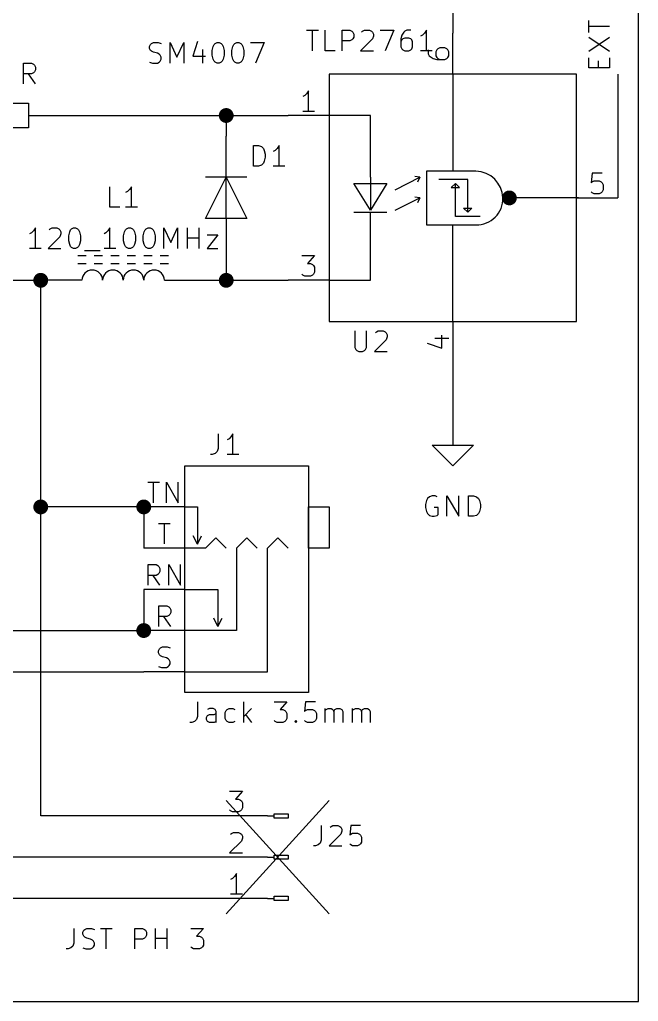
# Model space of a CAD drawing. Extents: x 0.4 to 11.3, y -7.9 to -0.4.
# Drawn here: x 1.649 to 3.15, y -5.1 to -2.717 of the extents above; entities that cross this region are included whole.
import ezdxf

# ---------------------------------------------------------------- set-up
doc = ezdxf.new("R2010")
doc.units = 0
doc.header["$MEASUREMENT"] = 0
for name, color, linetype in [('BLUE3', 171, 'CONTINUOUS'), ('CYAN2', 4, 'CONTINUOUS'), ('GRAY1', 251, 'CONTINUOUS'), ('GRAY3', 9, 'CONTINUOUS'), ('GREEN3', 91, 'CONTINUOUS'), ('LORANGE', 41, 'CONTINUOUS'), ('LYELLOW', 51, 'CONTINUOUS'), ('RED2', 1, 'CONTINUOUS'), ('RED3', 11, 'CONTINUOUS')]:
    doc.layers.add(name, color=color, linetype=linetype)

msp = doc.modelspace()

# ---------------------------------------------------------------- linework, layer by layer
at = {"layer": 'BLUE3', "linetype": 'CONTINUOUS'}
for p, q in [((3.15, -5.1), (3.15, -0.55)), ((0.55, -5.1), (3.15, -5.1))]:
    msp.add_line(p, q, dxfattribs=at)
at = {"layer": 'CYAN2', "linetype": 'CONTINUOUS'}
for p, q in [((2.3452, -2.7428), (2.3738, -2.7428)), ((2.3452, -2.7428), (2.3738, -2.7428)), ((2.3595, -2.7928), (2.3595, -2.7428)), ((2.3595, -2.7928), (2.3595, -2.7428)), ((2.3905, -2.7928), (2.3905, -2.7428)), ((2.3905, -2.7928), (2.3905, -2.7428)), ((2.431, -2.7928), (2.431, -2.7428)), ((2.431, -2.7428), (2.45, -2.7428)), ((2.431, -2.7928), (2.431, -2.7428)), ((2.431, -2.7428), (2.45, -2.7428)), ((2.45, -2.7428), (2.4548, -2.7452)), ((2.45, -2.7428), (2.4548, -2.7452)), ((2.4548, -2.7452), (2.4571, -2.7476)), ((2.4548, -2.7452), (2.4571, -2.7476)), ((2.4571, -2.7476), (2.4595, -2.7523)), ((2.4571, -2.7476), (2.4595, -2.7523)), ((2.4595, -2.7595), (2.4571, -2.7642)), ((2.4595, -2.7595), (2.4571, -2.7642)), ((2.4595, -2.7523), (2.4595, -2.7595)), ((2.4595, -2.7523), (2.4595, -2.7595)), ((2.4786, -2.7476), (2.481, -2.7452)), ((2.4786, -2.7476), (2.481, -2.7452)), ((2.481, -2.7452), (2.4857, -2.7428)), ((2.481, -2.7452), (2.4857, -2.7428)), ((2.4857, -2.7428), (2.4976, -2.7428)), ((2.4857, -2.7428), (2.4976, -2.7428)), ((2.4976, -2.7428), (2.5024, -2.7452)), ((2.4976, -2.7428), (2.5024, -2.7452)), ((2.5024, -2.7452), (2.5048, -2.7476)), ((2.5024, -2.7452), (2.5048, -2.7476)), ((2.5048, -2.7476), (2.5071, -2.7523)), ((2.5048, -2.7476), (2.5071, -2.7523)), ((2.5071, -2.7571), (2.5048, -2.7642)), ((2.5071, -2.7571), (2.5048, -2.7642)), ((2.5071, -2.7523), (2.5071, -2.7571)), ((2.5071, -2.7523), (2.5071, -2.7571)), ((2.5238, -2.7428), (2.5571, -2.7428)), ((2.5238, -2.7428), (2.5571, -2.7428)), ((2.5571, -2.7428), (2.5357, -2.7928)), ((2.5571, -2.7428), (2.5357, -2.7928)), ((2.5762, -2.7547), (2.5738, -2.7642)), ((2.5762, -2.7547), (2.5738, -2.7642)), ((2.581, -2.7476), (2.5762, -2.7547)), ((2.581, -2.7476), (2.5762, -2.7547)), ((2.5833, -2.7619), (2.5786, -2.7642)), ((2.5833, -2.7619), (2.5786, -2.7642)), ((2.5833, -2.7452), (2.581, -2.7476)), ((2.5833, -2.7452), (2.581, -2.7476)), ((2.5881, -2.7428), (2.5833, -2.7452)), ((2.5881, -2.7428), (2.5833, -2.7452)), ((2.5929, -2.7619), (2.5833, -2.7619)), ((2.5929, -2.7619), (2.5833, -2.7619)), ((2.5976, -2.7428), (2.5881, -2.7428)), ((2.5976, -2.7428), (2.5881, -2.7428)), ((2.5976, -2.7642), (2.5929, -2.7619)), ((2.5976, -2.7642), (2.5929, -2.7619)), ((2.6262, -2.7547), (2.6214, -2.7571)), ((2.6262, -2.7547), (2.6214, -2.7571)), ((2.631, -2.7499), (2.6262, -2.7547)), ((2.631, -2.7499), (2.6262, -2.7547)), ((2.6357, -2.7428), (2.631, -2.7499)), ((2.6357, -2.7428), (2.631, -2.7499)), ((2.6357, -2.7928), (2.6357, -2.7428)), ((2.6357, -2.7928), (2.6357, -2.7428)), ((1.9639, -2.7823), (1.9663, -2.7776)), ((1.9639, -2.7823), (1.9663, -2.7776)), ((1.9639, -2.7871), (1.9639, -2.7823)), ((1.9639, -2.7871), (1.9639, -2.7823)), ((1.9663, -2.7919), (1.9639, -2.7871)), ((1.9663, -2.7919), (1.9639, -2.7871)), ((1.9663, -2.7776), (1.9687, -2.7752)), ((1.9663, -2.7776), (1.9687, -2.7752)), ((1.9687, -2.7752), (1.9734, -2.7728)), ((1.9687, -2.7752), (1.9734, -2.7728)), ((1.9734, -2.7728), (1.9853, -2.7728)), ((1.9734, -2.7728), (1.9853, -2.7728)), ((1.9853, -2.7728), (1.9925, -2.7752)), ((1.9853, -2.7728), (1.9925, -2.7752)), ((2.0139, -2.8228), (2.0139, -2.7728)), ((2.0139, -2.7728), (2.0306, -2.8085)), ((2.0139, -2.8228), (2.0139, -2.7728)), ((2.0139, -2.7728), (2.0306, -2.8085)), ((2.0306, -2.8085), (2.0472, -2.7728)), ((2.0306, -2.8085), (2.0472, -2.7728)), ((2.0472, -2.7728), (2.0472, -2.8228)), ((2.0472, -2.7728), (2.0472, -2.8228)), ((2.0806, -2.7704), (2.0687, -2.8061)), ((2.0806, -2.7704), (2.0687, -2.8061)), ((2.1163, -2.7919), (2.1187, -2.7823)), ((2.1163, -2.7919), (2.1187, -2.7823)), ((2.1187, -2.7823), (2.121, -2.7776)), ((2.1187, -2.7823), (2.121, -2.7776)), ((2.121, -2.7776), (2.1234, -2.7752)), ((2.121, -2.7776), (2.1234, -2.7752)), ((2.1234, -2.7752), (2.1282, -2.7728)), ((2.1234, -2.7752), (2.1282, -2.7728)), ((2.1282, -2.7728), (2.1329, -2.7728)), ((2.1282, -2.7728), (2.1329, -2.7728)), ((2.1329, -2.7728), (2.1377, -2.7752)), ((2.1329, -2.7728), (2.1377, -2.7752)), ((2.1377, -2.7752), (2.1401, -2.7776)), ((2.1377, -2.7752), (2.1401, -2.7776)), ((2.1401, -2.7776), (2.1425, -2.7823)), ((2.1401, -2.7776), (2.1425, -2.7823)), ((2.1425, -2.7823), (2.1449, -2.7919)), ((2.1425, -2.7823), (2.1449, -2.7919)), ((2.1639, -2.7919), (2.1663, -2.7823)), ((2.1639, -2.7919), (2.1663, -2.7823)), ((2.1663, -2.7823), (2.1687, -2.7776)), ((2.1663, -2.7823), (2.1687, -2.7776)), ((2.1687, -2.7776), (2.171, -2.7752)), ((2.1687, -2.7776), (2.171, -2.7752)), ((2.171, -2.7752), (2.1758, -2.7728)), ((2.171, -2.7752), (2.1758, -2.7728)), ((2.1758, -2.7728), (2.1806, -2.7728)), ((2.1758, -2.7728), (2.1806, -2.7728)), ((2.1806, -2.7728), (2.1853, -2.7752)), ((2.1806, -2.7728), (2.1853, -2.7752)), ((2.1853, -2.7752), (2.1877, -2.7776)), ((2.1853, -2.7752), (2.1877, -2.7776)), ((2.1877, -2.7776), (2.1901, -2.7823)), ((2.1877, -2.7776), (2.1901, -2.7823)), ((2.1901, -2.7823), (2.1925, -2.7919)), ((2.1901, -2.7823), (2.1925, -2.7919)), ((2.2091, -2.7728), (2.2425, -2.7728)), ((2.2091, -2.7728), (2.2425, -2.7728)), ((2.2425, -2.7728), (2.221, -2.8228)), ((2.2425, -2.7728), (2.221, -2.8228)), ((2.45, -2.769), (2.431, -2.769)), ((2.45, -2.769), (2.431, -2.769)), ((2.4548, -2.7666), (2.45, -2.769)), ((2.4548, -2.7666), (2.45, -2.769)), ((2.4571, -2.7642), (2.4548, -2.7666)), ((2.4571, -2.7642), (2.4548, -2.7666)), ((2.5048, -2.7642), (2.4762, -2.7928)), ((2.5048, -2.7642), (2.4762, -2.7928)), ((2.5738, -2.7642), (2.5738, -2.7833)), ((2.5738, -2.7642), (2.5738, -2.7833)), ((2.5762, -2.7666), (2.5738, -2.7714)), ((2.5762, -2.7666), (2.5738, -2.7714)), ((2.5738, -2.7833), (2.5762, -2.788)), ((2.5738, -2.7833), (2.5762, -2.788)), ((2.5786, -2.7642), (2.5762, -2.7666)), ((2.5786, -2.7642), (2.5762, -2.7666)), ((2.6, -2.7666), (2.5976, -2.7642)), ((2.6, -2.7666), (2.5976, -2.7642)), ((2.6024, -2.7714), (2.6, -2.7666)), ((2.6024, -2.7714), (2.6, -2.7666)), ((2.6, -2.788), (2.6024, -2.7833)), ((2.6, -2.788), (2.6024, -2.7833)), ((2.6024, -2.7833), (2.6024, -2.7714)), ((2.6024, -2.7833), (2.6024, -2.7714)), ((1.9687, -2.7942), (1.9663, -2.7919)), ((1.9687, -2.7942), (1.9663, -2.7919)), ((1.9734, -2.7966), (1.9687, -2.7942)), ((1.9734, -2.7966), (1.9687, -2.7942)), ((1.9829, -2.799), (1.9734, -2.7966)), ((1.9829, -2.799), (1.9734, -2.7966)), ((1.9877, -2.8014), (1.9829, -2.799)), ((1.9877, -2.8014), (1.9829, -2.799)), ((1.9901, -2.8038), (1.9877, -2.8014)), ((1.9901, -2.8038), (1.9877, -2.8014)), ((1.9925, -2.8085), (1.9901, -2.8038)), ((1.9925, -2.8085), (1.9901, -2.8038)), ((1.9925, -2.8133), (1.9925, -2.8085)), ((1.9925, -2.8133), (1.9925, -2.8085)), ((2.0687, -2.8061), (2.0996, -2.8061)), ((2.0687, -2.8061), (2.0996, -2.8061)), ((2.0925, -2.7895), (2.0925, -2.8228)), ((2.0925, -2.7895), (2.0925, -2.8228)), ((2.1163, -2.8038), (2.1163, -2.7919)), ((2.1163, -2.8038), (2.1163, -2.7919)), ((2.1187, -2.8133), (2.1163, -2.8038)), ((2.1187, -2.8133), (2.1163, -2.8038)), ((2.1449, -2.8038), (2.1425, -2.8133)), ((2.1449, -2.8038), (2.1425, -2.8133)), ((2.1449, -2.7919), (2.1449, -2.8038)), ((2.1449, -2.7919), (2.1449, -2.8038)), ((2.1639, -2.8038), (2.1639, -2.7919)), ((2.1639, -2.8038), (2.1639, -2.7919)), ((2.1663, -2.8133), (2.1639, -2.8038)), ((2.1663, -2.8133), (2.1639, -2.8038)), ((2.1925, -2.8038), (2.1901, -2.8133)), ((2.1925, -2.8038), (2.1901, -2.8133)), ((2.1925, -2.7919), (2.1925, -2.8038)), ((2.1925, -2.7919), (2.1925, -2.8038)), ((2.4143, -2.7928), (2.3905, -2.7928)), ((2.4143, -2.7928), (2.3905, -2.7928)), ((2.4762, -2.7928), (2.5071, -2.7928)), ((2.4762, -2.7928), (2.5071, -2.7928)), ((2.5762, -2.788), (2.5786, -2.7904)), ((2.5762, -2.788), (2.5786, -2.7904)), ((2.5786, -2.7904), (2.5833, -2.7928)), ((2.5786, -2.7904), (2.5833, -2.7928)), ((2.5833, -2.7928), (2.5929, -2.7928)), ((2.5833, -2.7928), (2.5929, -2.7928)), ((2.5929, -2.7928), (2.5976, -2.7904)), ((2.5929, -2.7928), (2.5976, -2.7904)), ((2.5976, -2.7904), (2.6, -2.788)), ((2.5976, -2.7904), (2.6, -2.788)), ((2.65, -2.7928), (2.6214, -2.7928)), ((2.65, -2.7928), (2.6214, -2.7928)), ((1.6583, -2.8728), (1.6583, -2.8228)), ((1.6583, -2.8228), (1.6774, -2.8228)), ((1.6774, -2.8228), (1.6821, -2.8252)), ((1.6821, -2.8252), (1.6845, -2.8276)), ((1.6845, -2.8276), (1.6869, -2.8323)), ((1.6869, -2.8323), (1.6869, -2.8395)), ((1.9639, -2.8204), (1.971, -2.8228)), ((1.9639, -2.8204), (1.971, -2.8228)), ((1.971, -2.8228), (1.9829, -2.8228)), ((1.971, -2.8228), (1.9829, -2.8228)), ((1.9829, -2.8228), (1.9877, -2.8204)), ((1.9829, -2.8228), (1.9877, -2.8204)), ((1.9877, -2.8204), (1.9901, -2.818)), ((1.9877, -2.8204), (1.9901, -2.818)), ((1.9901, -2.818), (1.9925, -2.8133)), ((1.9901, -2.818), (1.9925, -2.8133)), ((2.121, -2.818), (2.1187, -2.8133)), ((2.121, -2.818), (2.1187, -2.8133)), ((2.1234, -2.8204), (2.121, -2.818)), ((2.1234, -2.8204), (2.121, -2.818)), ((2.1282, -2.8228), (2.1234, -2.8204)), ((2.1282, -2.8228), (2.1234, -2.8204)), ((2.1329, -2.8228), (2.1282, -2.8228)), ((2.1329, -2.8228), (2.1282, -2.8228)), ((2.1377, -2.8204), (2.1329, -2.8228)), ((2.1377, -2.8204), (2.1329, -2.8228)), ((2.1401, -2.818), (2.1377, -2.8204)), ((2.1401, -2.818), (2.1377, -2.8204)), ((2.1425, -2.8133), (2.1401, -2.818)), ((2.1425, -2.8133), (2.1401, -2.818)), ((2.1687, -2.818), (2.1663, -2.8133)), ((2.1687, -2.818), (2.1663, -2.8133)), ((2.171, -2.8204), (2.1687, -2.818)), ((2.171, -2.8204), (2.1687, -2.818)), ((2.1758, -2.8228), (2.171, -2.8204)), ((2.1758, -2.8228), (2.171, -2.8204)), ((2.1806, -2.8228), (2.1758, -2.8228)), ((2.1806, -2.8228), (2.1758, -2.8228)), ((2.1853, -2.8204), (2.1806, -2.8228)), ((2.1853, -2.8204), (2.1806, -2.8228)), ((2.1877, -2.818), (2.1853, -2.8204)), ((2.1877, -2.818), (2.1853, -2.8204)), ((2.1901, -2.8133), (2.1877, -2.818)), ((2.1901, -2.8133), (2.1877, -2.818)), ((1.6774, -2.849), (1.6583, -2.849)), ((1.6869, -2.8728), (1.6702, -2.849)), ((1.6821, -2.8466), (1.6774, -2.849)), ((1.6845, -2.8442), (1.6821, -2.8466)), ((1.6869, -2.8395), (1.6845, -2.8442)), ((2.2163, -3.0728), (2.2163, -3.0228)), ((2.2163, -3.0228), (2.2282, -3.0228)), ((2.2163, -3.0728), (2.2163, -3.0228)), ((2.2163, -3.0228), (2.2282, -3.0228)), ((2.2282, -3.0228), (2.2353, -3.0252)), ((2.2282, -3.0228), (2.2353, -3.0252)), ((2.2353, -3.0252), (2.2401, -3.0299)), ((2.2353, -3.0252), (2.2401, -3.0299)), ((2.2782, -3.0228), (2.2734, -3.0299)), ((2.2782, -3.0228), (2.2734, -3.0299)), ((2.2782, -3.0728), (2.2782, -3.0228)), ((2.2782, -3.0728), (2.2782, -3.0228)), ((2.2401, -3.0299), (2.2425, -3.0347)), ((2.2401, -3.0299), (2.2425, -3.0347)), ((2.2425, -3.0347), (2.2449, -3.0442)), ((2.2425, -3.0347), (2.2449, -3.0442)), ((2.2449, -3.0442), (2.2449, -3.0514)), ((2.2449, -3.0442), (2.2449, -3.0514)), ((2.2687, -3.0347), (2.2639, -3.0371)), ((2.2687, -3.0347), (2.2639, -3.0371)), ((2.2734, -3.0299), (2.2687, -3.0347)), ((2.2734, -3.0299), (2.2687, -3.0347)), ((2.2282, -3.0728), (2.2163, -3.0728)), ((2.2282, -3.0728), (2.2163, -3.0728)), ((2.2353, -3.0704), (2.2282, -3.0728)), ((2.2353, -3.0704), (2.2282, -3.0728)), ((2.2401, -3.0657), (2.2353, -3.0704)), ((2.2401, -3.0657), (2.2353, -3.0704)), ((2.2425, -3.0609), (2.2401, -3.0657)), ((2.2425, -3.0609), (2.2401, -3.0657)), ((2.2449, -3.0514), (2.2425, -3.0609)), ((2.2449, -3.0514), (2.2425, -3.0609)), ((2.2925, -3.0728), (2.2639, -3.0728)), ((2.2925, -3.0728), (2.2639, -3.0728)), ((1.8679, -3.1728), (1.8679, -3.1228)), ((1.8679, -3.1728), (1.8679, -3.1228)), ((1.9107, -3.1347), (1.906, -3.1371)), ((1.9107, -3.1347), (1.906, -3.1371)), ((1.9155, -3.1299), (1.9107, -3.1347)), ((1.9155, -3.1299), (1.9107, -3.1347)), ((1.9202, -3.1228), (1.9155, -3.1299)), ((1.9202, -3.1228), (1.9155, -3.1299)), ((1.9202, -3.1728), (1.9202, -3.1228)), ((1.9202, -3.1728), (1.9202, -3.1228)), ((1.8917, -3.1728), (1.8679, -3.1728)), ((1.8917, -3.1728), (1.8679, -3.1728)), ((1.9345, -3.1728), (1.906, -3.1728)), ((1.9345, -3.1728), (1.906, -3.1728)), ((1.6774, -3.2347), (1.6726, -3.2371)), ((1.6774, -3.2347), (1.6726, -3.2371)), ((1.6821, -3.2299), (1.6774, -3.2347)), ((1.6821, -3.2299), (1.6774, -3.2347)), ((1.6869, -3.2228), (1.6821, -3.2299)), ((1.6869, -3.2228), (1.6821, -3.2299)), ((1.6869, -3.2728), (1.6869, -3.2228)), ((1.6869, -3.2728), (1.6869, -3.2228)), ((1.7202, -3.2276), (1.7226, -3.2252)), ((1.7202, -3.2276), (1.7226, -3.2252)), ((1.7226, -3.2252), (1.7274, -3.2228)), ((1.7226, -3.2252), (1.7274, -3.2228)), ((1.7274, -3.2228), (1.7393, -3.2228)), ((1.7274, -3.2228), (1.7393, -3.2228)), ((1.7393, -3.2228), (1.744, -3.2252)), ((1.7393, -3.2228), (1.744, -3.2252)), ((1.744, -3.2252), (1.7464, -3.2276)), ((1.744, -3.2252), (1.7464, -3.2276)), ((1.7464, -3.2276), (1.7488, -3.2323)), ((1.7464, -3.2276), (1.7488, -3.2323)), ((1.7488, -3.2371), (1.7464, -3.2442)), ((1.7488, -3.2371), (1.7464, -3.2442)), ((1.7488, -3.2323), (1.7488, -3.2371)), ((1.7488, -3.2323), (1.7488, -3.2371)), ((1.7679, -3.2418), (1.7702, -3.2323)), ((1.7679, -3.2418), (1.7702, -3.2323)), ((1.7702, -3.2323), (1.7726, -3.2276)), ((1.7702, -3.2323), (1.7726, -3.2276)), ((1.7726, -3.2276), (1.775, -3.2252)), ((1.7726, -3.2276), (1.775, -3.2252)), ((1.775, -3.2252), (1.7798, -3.2228)), ((1.775, -3.2252), (1.7798, -3.2228)), ((1.7798, -3.2228), (1.7845, -3.2228)), ((1.7798, -3.2228), (1.7845, -3.2228)), ((1.7845, -3.2228), (1.7893, -3.2252)), ((1.7845, -3.2228), (1.7893, -3.2252)), ((1.7893, -3.2252), (1.7917, -3.2276)), ((1.7893, -3.2252), (1.7917, -3.2276)), ((1.7917, -3.2276), (1.794, -3.2323)), ((1.7917, -3.2276), (1.794, -3.2323)), ((1.794, -3.2323), (1.7964, -3.2418)), ((1.794, -3.2323), (1.7964, -3.2418)), ((1.8583, -3.2347), (1.8536, -3.2371)), ((1.8583, -3.2347), (1.8536, -3.2371)), ((1.8631, -3.2299), (1.8583, -3.2347)), ((1.8631, -3.2299), (1.8583, -3.2347)), ((1.8679, -3.2228), (1.8631, -3.2299)), ((1.8679, -3.2228), (1.8631, -3.2299)), ((1.8679, -3.2728), (1.8679, -3.2228)), ((1.8679, -3.2728), (1.8679, -3.2228)), ((1.9012, -3.2418), (1.9036, -3.2323)), ((1.9012, -3.2418), (1.9036, -3.2323)), ((1.9036, -3.2323), (1.9059, -3.2276)), ((1.9036, -3.2323), (1.9059, -3.2276)), ((1.9059, -3.2276), (1.9083, -3.2252)), ((1.9059, -3.2276), (1.9083, -3.2252)), ((1.9083, -3.2252), (1.9131, -3.2228)), ((1.9083, -3.2252), (1.9131, -3.2228)), ((1.9131, -3.2228), (1.9179, -3.2228)), ((1.9131, -3.2228), (1.9179, -3.2228)), ((1.9179, -3.2228), (1.9226, -3.2252)), ((1.9179, -3.2228), (1.9226, -3.2252)), ((1.9226, -3.2252), (1.925, -3.2276)), ((1.9226, -3.2252), (1.925, -3.2276)), ((1.925, -3.2276), (1.9274, -3.2323)), ((1.925, -3.2276), (1.9274, -3.2323)), ((1.9274, -3.2323), (1.9298, -3.2418)), ((1.9274, -3.2323), (1.9298, -3.2418)), ((1.9488, -3.2418), (1.9512, -3.2323)), ((1.9488, -3.2418), (1.9512, -3.2323)), ((1.9512, -3.2323), (1.9536, -3.2276)), ((1.9512, -3.2323), (1.9536, -3.2276)), ((1.9536, -3.2276), (1.9559, -3.2252)), ((1.9536, -3.2276), (1.9559, -3.2252)), ((1.9559, -3.2252), (1.9607, -3.2228)), ((1.9559, -3.2252), (1.9607, -3.2228)), ((1.9607, -3.2228), (1.9655, -3.2228)), ((1.9607, -3.2228), (1.9655, -3.2228)), ((1.9655, -3.2228), (1.9702, -3.2252)), ((1.9655, -3.2228), (1.9702, -3.2252)), ((1.9702, -3.2252), (1.9726, -3.2276)), ((1.9702, -3.2252), (1.9726, -3.2276)), ((1.9726, -3.2276), (1.975, -3.2323)), ((1.9726, -3.2276), (1.975, -3.2323)), ((1.975, -3.2323), (1.9774, -3.2418)), ((1.975, -3.2323), (1.9774, -3.2418)), ((1.9988, -3.2728), (1.9988, -3.2228)), ((1.9988, -3.2228), (2.0155, -3.2585)), ((1.9988, -3.2728), (1.9988, -3.2228)), ((1.9988, -3.2228), (2.0155, -3.2585)), ((2.0155, -3.2585), (2.0321, -3.2228)), ((2.0155, -3.2585), (2.0321, -3.2228)), ((2.0321, -3.2228), (2.0321, -3.2728)), ((2.0321, -3.2228), (2.0321, -3.2728)), ((2.0559, -3.2728), (2.0559, -3.2228)), ((2.0559, -3.2728), (2.0559, -3.2228)), ((2.0845, -3.2728), (2.0845, -3.2228)), ((2.0845, -3.2728), (2.0845, -3.2228)), ((2.1036, -3.2395), (2.1298, -3.2395)), ((2.1298, -3.2395), (2.1036, -3.2728)), ((2.1036, -3.2395), (2.1298, -3.2395)), ((2.1298, -3.2395), (2.1036, -3.2728)), ((1.7464, -3.2442), (1.7179, -3.2728)), ((1.7464, -3.2442), (1.7179, -3.2728)), ((1.7679, -3.2538), (1.7679, -3.2418)), ((1.7679, -3.2538), (1.7679, -3.2418)), ((1.7702, -3.2633), (1.7679, -3.2538)), ((1.7702, -3.2633), (1.7679, -3.2538)), ((1.7726, -3.268), (1.7702, -3.2633)), ((1.7726, -3.268), (1.7702, -3.2633)), ((1.794, -3.2633), (1.7917, -3.268)), ((1.794, -3.2633), (1.7917, -3.268)), ((1.7964, -3.2538), (1.794, -3.2633)), ((1.7964, -3.2538), (1.794, -3.2633)), ((1.7964, -3.2418), (1.7964, -3.2538)), ((1.7964, -3.2418), (1.7964, -3.2538)), ((1.9012, -3.2538), (1.9012, -3.2418)), ((1.9012, -3.2538), (1.9012, -3.2418)), ((1.9036, -3.2633), (1.9012, -3.2538)), ((1.9036, -3.2633), (1.9012, -3.2538)), ((1.9059, -3.268), (1.9036, -3.2633)), ((1.9059, -3.268), (1.9036, -3.2633)), ((1.9274, -3.2633), (1.925, -3.268)), ((1.9274, -3.2633), (1.925, -3.268)), ((1.9298, -3.2538), (1.9274, -3.2633)), ((1.9298, -3.2538), (1.9274, -3.2633)), ((1.9298, -3.2418), (1.9298, -3.2538)), ((1.9298, -3.2418), (1.9298, -3.2538)), ((1.9488, -3.2538), (1.9488, -3.2418)), ((1.9488, -3.2538), (1.9488, -3.2418)), ((1.9512, -3.2633), (1.9488, -3.2538)), ((1.9512, -3.2633), (1.9488, -3.2538)), ((1.9536, -3.268), (1.9512, -3.2633)), ((1.9536, -3.268), (1.9512, -3.2633)), ((1.975, -3.2633), (1.9726, -3.268)), ((1.975, -3.2633), (1.9726, -3.268)), ((1.9774, -3.2538), (1.975, -3.2633)), ((1.9774, -3.2538), (1.975, -3.2633)), ((1.9774, -3.2418), (1.9774, -3.2538)), ((1.9774, -3.2418), (1.9774, -3.2538)), ((2.0559, -3.2466), (2.0845, -3.2466)), ((2.0559, -3.2466), (2.0845, -3.2466)), ((1.7012, -3.2728), (1.6726, -3.2728)), ((1.7012, -3.2728), (1.6726, -3.2728)), ((1.7179, -3.2728), (1.7488, -3.2728)), ((1.7179, -3.2728), (1.7488, -3.2728)), ((1.775, -3.2704), (1.7726, -3.268)), ((1.775, -3.2704), (1.7726, -3.268)), ((1.7798, -3.2728), (1.775, -3.2704)), ((1.7798, -3.2728), (1.775, -3.2704)), ((1.7845, -3.2728), (1.7798, -3.2728)), ((1.7845, -3.2728), (1.7798, -3.2728)), ((1.7893, -3.2704), (1.7845, -3.2728)), ((1.7893, -3.2704), (1.7845, -3.2728)), ((1.7917, -3.268), (1.7893, -3.2704)), ((1.7917, -3.268), (1.7893, -3.2704)), ((1.806, -3.2776), (1.844, -3.2776)), ((1.806, -3.2776), (1.844, -3.2776)), ((1.8821, -3.2728), (1.8536, -3.2728)), ((1.8821, -3.2728), (1.8536, -3.2728)), ((1.9083, -3.2704), (1.9059, -3.268)), ((1.9083, -3.2704), (1.9059, -3.268)), ((1.9131, -3.2728), (1.9083, -3.2704)), ((1.9131, -3.2728), (1.9083, -3.2704)), ((1.9179, -3.2728), (1.9131, -3.2728)), ((1.9179, -3.2728), (1.9131, -3.2728)), ((1.9226, -3.2704), (1.9179, -3.2728)), ((1.9226, -3.2704), (1.9179, -3.2728)), ((1.925, -3.268), (1.9226, -3.2704)), ((1.925, -3.268), (1.9226, -3.2704)), ((1.9559, -3.2704), (1.9536, -3.268)), ((1.9559, -3.2704), (1.9536, -3.268)), ((1.9607, -3.2728), (1.9559, -3.2704)), ((1.9607, -3.2728), (1.9559, -3.2704)), ((1.9655, -3.2728), (1.9607, -3.2728)), ((1.9655, -3.2728), (1.9607, -3.2728)), ((1.9702, -3.2704), (1.9655, -3.2728)), ((1.9702, -3.2704), (1.9655, -3.2728)), ((1.9726, -3.268), (1.9702, -3.2704)), ((1.9726, -3.268), (1.9702, -3.2704)), ((2.1036, -3.2728), (2.1298, -3.2728)), ((2.1036, -3.2728), (2.1298, -3.2728)), ((2.4619, -3.4728), (2.4619, -3.5133)), ((2.4619, -3.4728), (2.4619, -3.5133)), ((2.4905, -3.5133), (2.4905, -3.4728)), ((2.4905, -3.5133), (2.4905, -3.4728)), ((2.5119, -3.4776), (2.5143, -3.4752)), ((2.5119, -3.4776), (2.5143, -3.4752)), ((2.5143, -3.4752), (2.519, -3.4728)), ((2.5143, -3.4752), (2.519, -3.4728)), ((2.519, -3.4728), (2.531, -3.4728)), ((2.519, -3.4728), (2.531, -3.4728)), ((2.531, -3.4728), (2.5357, -3.4752)), ((2.531, -3.4728), (2.5357, -3.4752)), ((2.5357, -3.4752), (2.5381, -3.4776)), ((2.5357, -3.4752), (2.5381, -3.4776)), ((2.5381, -3.4776), (2.5405, -3.4823)), ((2.5381, -3.4776), (2.5405, -3.4823)), ((2.5381, -3.4942), (2.5095, -3.5228)), ((2.5381, -3.4942), (2.5095, -3.5228)), ((2.5405, -3.4871), (2.5381, -3.4942)), ((2.5405, -3.4871), (2.5381, -3.4942)), ((2.5405, -3.4823), (2.5405, -3.4871)), ((2.5405, -3.4823), (2.5405, -3.4871)), ((2.4619, -3.5133), (2.4643, -3.518)), ((2.4619, -3.5133), (2.4643, -3.518)), ((2.4643, -3.518), (2.4667, -3.5204)), ((2.4643, -3.518), (2.4667, -3.5204)), ((2.4667, -3.5204), (2.4714, -3.5228)), ((2.4667, -3.5204), (2.4714, -3.5228)), ((2.4714, -3.5228), (2.4809, -3.5228)), ((2.4714, -3.5228), (2.4809, -3.5228)), ((2.4809, -3.5228), (2.4857, -3.5204)), ((2.4809, -3.5228), (2.4857, -3.5204)), ((2.4857, -3.5204), (2.4881, -3.518)), ((2.4857, -3.5204), (2.4881, -3.518)), ((2.4881, -3.518), (2.4905, -3.5133)), ((2.4881, -3.518), (2.4905, -3.5133)), ((2.5095, -3.5228), (2.5405, -3.5228)), ((2.5095, -3.5228), (2.5405, -3.5228)), ((2.1306, -3.7228), (2.1306, -3.7585)), ((2.1568, -3.7347), (2.152, -3.7371)), ((2.1615, -3.7299), (2.1568, -3.7347)), ((2.1663, -3.7228), (2.1615, -3.7299)), ((2.1663, -3.7728), (2.1663, -3.7228)), ((2.1306, -3.7585), (2.1282, -3.7657)), ((2.1163, -3.7728), (2.1115, -3.7728)), ((2.1234, -3.7704), (2.1163, -3.7728)), ((2.1282, -3.7657), (2.1234, -3.7704)), ((2.1806, -3.7728), (2.152, -3.7728)), ((2.6381, -3.8799), (2.6357, -3.8847)), ((2.6429, -3.8752), (2.6381, -3.8799)), ((2.65, -3.8728), (2.6429, -3.8752)), ((2.6571, -3.8728), (2.65, -3.8728)), ((2.6619, -3.8752), (2.6571, -3.8728)), ((2.6857, -3.9228), (2.6857, -3.8728)), ((2.6857, -3.8728), (2.7143, -3.9228)), ((2.7143, -3.9228), (2.7143, -3.8728)), ((2.7381, -3.9228), (2.7381, -3.8728)), ((2.7381, -3.8728), (2.75, -3.8728)), ((2.75, -3.8728), (2.7571, -3.8752)), ((2.7571, -3.8752), (2.7619, -3.8799)), ((2.7619, -3.8799), (2.7643, -3.8847)), ((2.6357, -3.8847), (2.6333, -3.8942)), ((2.6333, -3.8942), (2.6333, -3.9014)), ((2.6333, -3.9014), (2.6357, -3.9109)), ((2.6643, -3.9014), (2.6548, -3.9014)), ((2.6643, -3.918), (2.6643, -3.9014)), ((2.7643, -3.8847), (2.7667, -3.8942)), ((2.7667, -3.9014), (2.7643, -3.9109)), ((2.7667, -3.8942), (2.7667, -3.9014)), ((2.6357, -3.9109), (2.6381, -3.9157)), ((2.6381, -3.9157), (2.6429, -3.9204)), ((2.6429, -3.9204), (2.65, -3.9228)), ((2.65, -3.9228), (2.6548, -3.9228)), ((2.6548, -3.9228), (2.6619, -3.9204)), ((2.6619, -3.9204), (2.6643, -3.918)), ((2.75, -3.9228), (2.7381, -3.9228)), ((2.7571, -3.9204), (2.75, -3.9228)), ((2.7619, -3.9157), (2.7571, -3.9204)), ((2.7643, -3.9109), (2.7619, -3.9157)), ((2.0806, -4.3728), (2.0806, -4.4085)), ((2.1925, -4.4228), (2.1925, -4.3728)), ((2.2663, -4.3728), (2.2972, -4.3728)), ((2.2972, -4.3728), (2.2806, -4.3918)), ((2.3425, -4.3728), (2.3401, -4.3966)), ((2.3663, -4.3728), (2.3425, -4.3728)), ((2.102, -4.4109), (2.1044, -4.4061)), ((2.1091, -4.3895), (2.1044, -4.3918)), ((2.1044, -4.4061), (2.1091, -4.4038)), ((2.1187, -4.3895), (2.1091, -4.3895)), ((2.1091, -4.4038), (2.121, -4.4038)), ((2.1234, -4.3918), (2.1187, -4.3895)), ((2.121, -4.4038), (2.1258, -4.4014)), ((2.1258, -4.3966), (2.1234, -4.3918)), ((2.1258, -4.4228), (2.1258, -4.3966)), ((2.1472, -4.399), (2.1496, -4.3942)), ((2.1472, -4.4133), (2.1472, -4.399)), ((2.1496, -4.3942), (2.152, -4.3918)), ((2.152, -4.3918), (2.1568, -4.3895)), ((2.1568, -4.3895), (2.1663, -4.3895)), ((2.1663, -4.3895), (2.171, -4.3918)), ((2.2115, -4.3895), (2.1925, -4.4085)), ((2.1972, -4.4038), (2.2115, -4.4228)), ((2.2806, -4.3918), (2.2877, -4.3918)), ((2.2877, -4.3918), (2.2925, -4.3942)), ((2.2925, -4.3942), (2.2949, -4.3966)), ((2.2949, -4.3966), (2.2972, -4.4014)), ((2.2972, -4.4014), (2.2972, -4.4133)), ((2.3401, -4.3966), (2.3425, -4.3942)), ((2.3425, -4.3942), (2.3472, -4.3918)), ((2.3472, -4.3918), (2.3591, -4.3918)), ((2.3591, -4.3918), (2.3639, -4.3942)), ((2.3639, -4.3942), (2.3663, -4.3966)), ((2.3663, -4.3966), (2.3687, -4.4014)), ((2.3687, -4.4014), (2.3687, -4.4133)), ((2.3901, -4.4228), (2.3901, -4.3895)), ((2.3901, -4.3942), (2.3925, -4.3918)), ((2.3925, -4.3918), (2.3972, -4.3895)), ((2.3972, -4.3895), (2.4044, -4.3895)), ((2.4044, -4.3895), (2.4091, -4.3918)), ((2.4091, -4.3918), (2.4115, -4.3966)), ((2.4115, -4.3966), (2.4139, -4.3918)), ((2.4115, -4.3966), (2.4115, -4.4228)), ((2.4139, -4.3918), (2.4187, -4.3895)), ((2.4187, -4.3895), (2.4258, -4.3895)), ((2.4258, -4.3895), (2.4306, -4.3918)), ((2.4306, -4.3918), (2.4329, -4.3966)), ((2.4329, -4.3966), (2.4329, -4.4228)), ((2.4568, -4.4228), (2.4568, -4.3895)), ((2.4568, -4.3942), (2.4591, -4.3918)), ((2.4591, -4.3918), (2.4639, -4.3895)), ((2.4639, -4.3895), (2.471, -4.3895)), ((2.471, -4.3895), (2.4758, -4.3918)), ((2.4758, -4.3918), (2.4782, -4.3966)), ((2.4782, -4.3966), (2.4806, -4.3918)), ((2.4782, -4.3966), (2.4782, -4.4228)), ((2.4806, -4.3918), (2.4853, -4.3895)), ((2.4853, -4.3895), (2.4925, -4.3895)), ((2.4925, -4.3895), (2.4972, -4.3918)), ((2.4972, -4.3918), (2.4996, -4.3966)), ((2.4996, -4.3966), (2.4996, -4.4228)), ((2.0663, -4.4228), (2.0615, -4.4228)), ((2.0734, -4.4204), (2.0663, -4.4228)), ((2.0782, -4.4157), (2.0734, -4.4204)), ((2.0806, -4.4085), (2.0782, -4.4157)), ((2.102, -4.4157), (2.102, -4.4109)), ((2.1044, -4.4204), (2.102, -4.4157)), ((2.1091, -4.4228), (2.1044, -4.4204)), ((2.121, -4.4228), (2.1091, -4.4228)), ((2.1258, -4.4204), (2.121, -4.4228)), ((2.1496, -4.418), (2.1472, -4.4133)), ((2.152, -4.4204), (2.1496, -4.418)), ((2.1568, -4.4228), (2.152, -4.4204)), ((2.1663, -4.4228), (2.1568, -4.4228)), ((2.171, -4.4204), (2.1663, -4.4228)), ((2.2687, -4.4204), (2.2663, -4.418)), ((2.2734, -4.4228), (2.2687, -4.4204)), ((2.2877, -4.4228), (2.2734, -4.4228)), ((2.2925, -4.4204), (2.2877, -4.4228)), ((2.2949, -4.418), (2.2925, -4.4204)), ((2.2972, -4.4133), (2.2949, -4.418)), ((2.3163, -4.4204), (2.3187, -4.418)), ((2.3187, -4.4228), (2.3163, -4.4204)), ((2.3187, -4.418), (2.321, -4.4204)), ((2.3187, -4.418), (2.3187, -4.4228)), ((2.321, -4.4204), (2.3187, -4.4228)), ((2.3425, -4.4204), (2.3401, -4.418)), ((2.3472, -4.4228), (2.3425, -4.4204)), ((2.3591, -4.4228), (2.3472, -4.4228)), ((2.3639, -4.4204), (2.3591, -4.4228)), ((2.3663, -4.418), (2.3639, -4.4204)), ((2.3687, -4.4133), (2.3663, -4.418))]:
    msp.add_line(p, q, dxfattribs=at)
at = {"layer": 'GRAY1', "linetype": 'CONTINUOUS'}
for p, q in [((3.0298, -2.7483), (3.0298, -2.7197)), ((3.0798, -2.734), (3.0298, -2.734)), ((3.0298, -2.7935), (3.0798, -2.7602)), ((3.0298, -2.7602), (3.0798, -2.7935)), ((3.0298, -2.834), (3.0298, -2.8102)), ((3.0798, -2.8102), (3.0798, -2.834)), ((3.0798, -2.834), (3.0298, -2.834)), ((3.0536, -2.834), (3.0536, -2.8173))]:
    msp.add_line(p, q, dxfattribs=at)
at = {"layer": 'GRAY3', "linetype": 'CONTINUOUS'}
for p, q in [((2.1583, -4.5899), (2.1893, -4.5899)), ((2.1893, -4.5899), (2.1726, -4.6089)), ((2.1726, -4.6089), (2.1798, -4.6089)), ((2.1798, -4.6089), (2.1845, -4.6113)), ((2.1845, -4.6113), (2.1869, -4.6137)), ((2.1869, -4.6137), (2.1893, -4.6184)), ((2.1893, -4.6184), (2.1893, -4.6304)), ((2.1607, -4.6375), (2.1583, -4.6351)), ((2.1655, -4.6399), (2.1607, -4.6375)), ((2.1798, -4.6399), (2.1655, -4.6399)), ((2.1845, -4.6375), (2.1798, -4.6399)), ((2.1869, -4.6351), (2.1845, -4.6375)), ((2.1893, -4.6304), (2.1869, -4.6351)), ((2.266, -4.655), (2.266, -4.645)), ((2.266, -4.645), (2.3, -4.645)), ((2.3, -4.645), (2.3, -4.655)), ((2.25, -4.65), (2.1, -4.65)), ((2.25, -4.65), (2.266, -4.65)), ((2.3, -4.655), (2.266, -4.655)), ((2.1607, -4.6946), (2.1631, -4.6923)), ((2.1631, -4.6923), (2.1679, -4.6899)), ((2.1679, -4.6899), (2.1798, -4.6899)), ((2.1798, -4.6899), (2.1845, -4.6923)), ((2.1845, -4.6923), (2.1869, -4.6946)), ((2.3806, -4.6728), (2.3806, -4.7085)), ((2.402, -4.6776), (2.4044, -4.6752)), ((2.4044, -4.6752), (2.4091, -4.6728)), ((2.4091, -4.6728), (2.421, -4.6728)), ((2.421, -4.6728), (2.4258, -4.6752)), ((2.4258, -4.6752), (2.4282, -4.6776)), ((2.4282, -4.6776), (2.4306, -4.6823)), ((2.4306, -4.6871), (2.4282, -4.6942)), ((2.4306, -4.6823), (2.4306, -4.6871)), ((2.452, -4.6728), (2.4496, -4.6966)), ((2.4758, -4.6728), (2.452, -4.6728)), ((2.452, -4.6942), (2.4568, -4.6918)), ((2.4568, -4.6918), (2.4687, -4.6918)), ((2.4687, -4.6918), (2.4734, -4.6942)), ((2.1869, -4.7113), (2.1583, -4.7399)), ((2.1869, -4.6946), (2.1893, -4.6994)), ((2.1893, -4.7042), (2.1869, -4.7113)), ((2.1893, -4.6994), (2.1893, -4.7042)), ((2.3782, -4.7157), (2.3734, -4.7204)), ((2.3806, -4.7085), (2.3782, -4.7157)), ((2.4282, -4.6942), (2.3996, -4.7228)), ((2.4496, -4.6966), (2.452, -4.6942)), ((2.4734, -4.6942), (2.4758, -4.6966)), ((2.4758, -4.6966), (2.4782, -4.7014)), ((2.4782, -4.7133), (2.4758, -4.718)), ((2.4782, -4.7014), (2.4782, -4.7133)), ((2.1583, -4.7399), (2.1893, -4.7399)), ((2.3663, -4.7228), (2.3615, -4.7228)), ((2.3734, -4.7204), (2.3663, -4.7228)), ((2.3996, -4.7228), (2.4306, -4.7228)), ((2.452, -4.7204), (2.4496, -4.718)), ((2.4568, -4.7228), (2.452, -4.7204)), ((2.4687, -4.7228), (2.4568, -4.7228)), ((2.4734, -4.7204), (2.4687, -4.7228)), ((2.4758, -4.718), (2.4734, -4.7204)), ((2.25, -4.75), (2.1, -4.75)), ((2.25, -4.75), (2.266, -4.75)), ((2.266, -4.755), (2.266, -4.745)), ((2.266, -4.745), (2.3, -4.745)), ((2.3, -4.755), (2.266, -4.755)), ((2.3, -4.745), (2.3, -4.755)), ((2.1655, -4.8018), (2.1607, -4.8042)), ((2.1702, -4.797), (2.1655, -4.8018)), ((2.175, -4.7899), (2.1702, -4.797)), ((2.175, -4.8399), (2.175, -4.7899)), ((2.25, -4.85), (2.1, -4.85)), ((2.1893, -4.8399), (2.1607, -4.8399)), ((2.25, -4.85), (2.266, -4.85)), ((2.266, -4.855), (2.266, -4.845)), ((2.266, -4.845), (2.3, -4.845)), ((2.3, -4.855), (2.266, -4.855)), ((2.3, -4.845), (2.3, -4.855)), ((1.7806, -4.9228), (1.7806, -4.9585)), ((1.802, -4.9323), (1.8044, -4.9276)), ((1.8044, -4.9276), (1.8068, -4.9252)), ((1.8068, -4.9252), (1.8115, -4.9228)), ((1.8115, -4.9228), (1.8234, -4.9228)), ((1.8234, -4.9228), (1.8306, -4.9252)), ((1.8449, -4.9228), (1.8734, -4.9228)), ((1.8591, -4.9728), (1.8591, -4.9228)), ((1.9282, -4.9728), (1.9282, -4.9228)), ((1.9282, -4.9228), (1.9472, -4.9228)), ((1.9472, -4.9228), (1.952, -4.9252)), ((1.952, -4.9252), (1.9544, -4.9276)), ((1.9544, -4.9276), (1.9568, -4.9323)), ((1.9782, -4.9728), (1.9782, -4.9228)), ((2.0068, -4.9728), (2.0068, -4.9228)), ((2.0639, -4.9228), (2.0949, -4.9228)), ((2.0949, -4.9228), (2.0782, -4.9418)), ((1.802, -4.9371), (1.802, -4.9323)), ((1.8044, -4.9418), (1.802, -4.9371)), ((1.8068, -4.9442), (1.8044, -4.9418)), ((1.8115, -4.9466), (1.8068, -4.9442)), ((1.821, -4.949), (1.8115, -4.9466)), ((1.8258, -4.9514), (1.821, -4.949)), ((1.8282, -4.9538), (1.8258, -4.9514)), ((1.8306, -4.9585), (1.8282, -4.9538)), ((1.9472, -4.949), (1.9282, -4.949)), ((1.952, -4.9466), (1.9472, -4.949)), ((1.9544, -4.9442), (1.952, -4.9466)), ((1.9568, -4.9395), (1.9544, -4.9442)), ((1.9568, -4.9323), (1.9568, -4.9395)), ((1.9782, -4.9466), (2.0068, -4.9466)), ((2.0782, -4.9418), (2.0853, -4.9418)), ((2.0853, -4.9418), (2.0901, -4.9442)), ((2.0901, -4.9442), (2.0925, -4.9466)), ((2.0925, -4.9466), (2.0949, -4.9514)), ((2.0949, -4.9514), (2.0949, -4.9633)), ((1.7663, -4.9728), (1.7615, -4.9728)), ((1.7734, -4.9704), (1.7663, -4.9728)), ((1.7782, -4.9657), (1.7734, -4.9704)), ((1.7806, -4.9585), (1.7782, -4.9657)), ((1.802, -4.9704), (1.8091, -4.9728)), ((1.8091, -4.9728), (1.821, -4.9728)), ((1.821, -4.9728), (1.8258, -4.9704)), ((1.8258, -4.9704), (1.8282, -4.968)), ((1.8282, -4.968), (1.8306, -4.9633)), ((1.8306, -4.9633), (1.8306, -4.9585)), ((2.0663, -4.9704), (2.0639, -4.968)), ((2.071, -4.9728), (2.0663, -4.9704)), ((2.0853, -4.9728), (2.071, -4.9728)), ((2.0901, -4.9704), (2.0853, -4.9728)), ((2.0925, -4.968), (2.0901, -4.9704)), ((2.0949, -4.9633), (2.0925, -4.968))]:
    msp.add_line(p, q, dxfattribs=at)
at = {"layer": 'GREEN3', "linetype": 'CONTINUOUS'}
for p, q in [((2.7, -2.3), (2.7, -2.75)), ((3.1, -2.85), (3.1, -3.15)), ((1.7, -2.95), (2.15, -2.95)), ((2.15, -2.95), (2.15, -3)), ((2.15, -2.95), (2.3, -2.95)), ((2.15, -3.3), (2.15, -3.35)), ((1.4, -3.35), (1.7, -3.35)), ((1.75, -3.35), (1.7, -3.35)), ((1.7, -3.9), (1.7, -3.35)), ((2.05, -3.35), (2.15, -3.35)), ((2.15, -3.35), (2.3, -3.35)), ((2.7, -3.55), (2.7, -3.7)), ((1.95, -3.9), (1.7, -3.9)), ((1.7, -4.65), (1.7, -3.9)), ((1.95, -3.9), (1.95, -4)), ((1.95, -4.1), (1.95, -4.2)), ((0.7, -4.2), (1.95, -4.2)), ((1.25, -4.3), (1.95, -4.3)), ((2.1, -4.65), (1.7, -4.65)), ((2.1, -4.75), (1.25, -4.75)), ((2.1, -4.85), (0.7, -4.85))]:
    msp.add_line(p, q, dxfattribs=at)
at = {"layer": 'GREEN3', "const_width": 0.018}
for points in [[(2.141, -2.95, 1), (2.159, -2.95, 1)], [(1.691, -3.35, 1), (1.709, -3.35, 1)], [(2.141, -3.35, 1), (2.159, -3.35, 1)], [(1.691, -3.9, 1), (1.709, -3.9, 1)], [(1.941, -3.9, 1), (1.959, -3.9, 1)], [(1.941, -4.2, 1), (1.959, -4.2, 1)]]:
    msp.add_lwpolyline(points, format="xyb", close=True, dxfattribs=at)
at = {"layer": 'LORANGE', "linetype": 'CONTINUOUS'}
for p, q in [((2.1498, -4.6128), (2.4002, -4.8872)), ((2.4002, -4.6128), (2.1498, -4.8872))]:
    msp.add_line(p, q, dxfattribs=at)
at = {"layer": 'LYELLOW', "linetype": 'CONTINUOUS'}
for p, q in [((2.4, -2.85), (2.4, -3.45)), ((3, -2.85), (2.4, -2.85)), ((3, -3.45), (3, -2.85)), ((2.4, -3.45), (3, -3.45)), ((2.05, -4.35), (2.05, -3.8)), ((2.05, -3.8), (2.35, -3.8)), ((2.35, -3.8), (2.35, -4.35)), ((2.35, -4.35), (2.05, -4.35))]:
    msp.add_line(p, q, dxfattribs=at)
at = {"layer": 'RED2', "linetype": 'CONTINUOUS'}
for p, q in [((2.7, -2.85), (2.7, -2.75)), ((2.7, -2.85), (2.7, -2.75)), ((2.4, -2.85), (2.4, -3.45)), ((3, -2.85), (2.4, -2.85)), ((2.7, -2.851), (2.7, -3.083)), ((3, -3.45), (3, -2.85)), ((1.53, -2.92), (1.67, -2.92)), ((1.67, -2.92), (1.67, -2.98)), ((1.67, -2.95), (1.7, -2.95)), ((2.4, -2.95), (2.3, -2.95)), ((2.4, -2.95), (2.3, -2.95)), ((2.5, -2.95), (2.4, -2.95)), ((2.5, -3.1), (2.5, -2.95)), ((1.67, -2.98), (1.53, -2.98)), ((2.15, -3.1), (2.15, -3)), ((2.15, -3.1), (2.15, -3)), ((2.756, -3.085), (2.636, -3.085)), ((2.636, -3.085), (2.636, -3.215)), ((2.2, -3.1), (2.1, -3.1)), ((2.1, -3.2), (2.15, -3.1)), ((2.15, -3.1), (2.2, -3.2)), ((2.15, -3.2), (2.15, -3.1)), ((2.46, -3.115), (2.54, -3.115)), ((2.5, -3.18), (2.46, -3.115)), ((2.5, -3.1), (2.5, -3.114)), ((2.5, -3.11), (2.5, -3.18)), ((2.54, -3.115), (2.5, -3.18)), ((2.56, -3.13), (2.62, -3.1)), ((2.62, -3.1), (2.608, -3.098)), ((2.62, -3.1), (2.614, -3.112)), ((2.736, -3.105), (2.666, -3.105)), ((2.706, -3.115), (2.696, -3.125)), ((2.706, -3.195), (2.706, -3.115)), ((2.706, -3.115), (2.716, -3.125)), ((2.736, -3.185), (2.736, -3.105)), ((2.696, -3.125), (2.716, -3.125)), ((2.56, -3.18), (2.62, -3.15)), ((2.62, -3.15), (2.608, -3.148)), ((2.62, -3.15), (2.614, -3.162)), ((3.005, -3.15), (2.837, -3.15)), ((3, -3.15), (3.1, -3.15)), ((3, -3.15), (3.1, -3.15)), ((2.46, -3.185), (2.54, -3.185)), ((2.5, -3.2), (2.5, -3.186)), ((2.736, -3.185), (2.726, -3.175)), ((2.726, -3.175), (2.746, -3.175)), ((2.746, -3.175), (2.736, -3.185)), ((2.2, -3.2), (2.1, -3.2)), ((2.15, -3.2), (2.15, -3.3)), ((2.15, -3.2), (2.15, -3.3)), ((2.5, -3.35), (2.5, -3.2)), ((2.636, -3.215), (2.756, -3.215)), ((2.7, -3.45), (2.7, -3.215)), ((2.766, -3.195), (2.706, -3.195)), ((1.79, -3.29), (1.81, -3.29)), ((1.81, -3.31), (1.79, -3.31)), ((1.83, -3.29), (1.85, -3.29)), ((1.85, -3.31), (1.83, -3.31)), ((1.87, -3.29), (1.89, -3.29)), ((1.89, -3.31), (1.87, -3.31)), ((1.91, -3.29), (1.93, -3.29)), ((1.93, -3.31), (1.91, -3.31)), ((1.95, -3.29), (1.97, -3.29)), ((1.97, -3.31), (1.95, -3.31)), ((1.99, -3.29), (2.01, -3.29)), ((2.01, -3.31), (1.99, -3.31)), ((1.8, -3.35), (1.75, -3.35)), ((1.8, -3.35), (1.75, -3.35)), ((2, -3.35), (2.05, -3.35)), ((2, -3.35), (2.05, -3.35)), ((2.4, -3.35), (2.3, -3.35)), ((2.4, -3.35), (2.3, -3.35)), ((2.4, -3.35), (2.5, -3.35)), ((2.4, -3.45), (3, -3.45)), ((2.7, -3.45), (2.7, -3.55)), ((2.7, -3.45), (2.7, -3.55)), ((2.7, -3.7), (2.7, -3.75)), ((2.7, -3.8), (2.65, -3.75)), ((2.65, -3.75), (2.7, -3.75)), ((2.7, -3.75), (2.75, -3.75)), ((2.75, -3.75), (2.7, -3.8)), ((2.05, -4.35), (2.05, -3.8)), ((2.05, -3.8), (2.35, -3.8)), ((2.35, -3.8), (2.35, -4.35)), ((2.05, -3.9), (1.95, -3.9)), ((2.05, -3.9), (2.08, -3.9)), ((2.08, -3.9), (2.08, -3.99)), ((2.35, -4), (2.35, -3.9)), ((2.35, -3.9), (2.4, -3.9)), ((2.4, -3.9), (2.4, -4)), ((2.08, -3.99), (2.07, -3.97)), ((2.08, -3.99), (2.09, -3.97)), ((2.125, -3.975), (2.1, -4)), ((2.15, -4), (2.125, -3.975)), ((2.2, -3.975), (2.175, -4)), ((2.225, -4), (2.2, -3.975)), ((2.25, -4), (2.275, -3.975)), ((2.275, -3.975), (2.3, -4)), ((2.05, -4), (1.95, -4)), ((2.1, -4), (2.05, -4)), ((2.175, -4), (2.175, -4.2)), ((2.25, -4.3), (2.25, -4)), ((2.4, -4), (2.35, -4)), ((2.05, -4.1), (1.95, -4.1)), ((2.05, -4.1), (2.13, -4.1)), ((2.13, -4.1), (2.13, -4.19)), ((2.13, -4.19), (2.12, -4.17)), ((2.13, -4.19), (2.14, -4.17)), ((2.05, -4.2), (1.95, -4.2)), ((2.175, -4.2), (2.05, -4.2)), ((2.05, -4.3), (1.95, -4.3)), ((2.05, -4.3), (2.25, -4.3)), ((2.35, -4.35), (2.05, -4.35))]:
    msp.add_line(p, q, dxfattribs=at)
at = {"layer": 'RED2', "const_width": 0.018}
msp.add_lwpolyline([(2.828, -3.15, 1), (2.846, -3.15, 1)], format="xyb", close=True, dxfattribs=at)
at = {"layer": 'RED2'}
for centre, radius, start, end in [((2.7539, -3.1524), 0.0674, 2.0173, 88.2458), ((2.7583, -3.1524), 0.0628, -92.0734, 2.1565), ((1.825, -3.3501), 0.025, 0.2441, 179.7559), ((1.875, -3.3501), 0.025, 0.2441, 179.7559), ((1.925, -3.3501), 0.025, 0.2441, 179.7559), ((1.975, -3.3501), 0.025, 0.2441, 179.7559)]:
    msp.add_arc(centre, radius, start, end, dxfattribs=at)
at = {"layer": 'RED3', "linetype": 'CONTINUOUS'}
for p, q in [((2.6684, -2.7857), (2.6637, -2.7881)), ((2.6684, -2.7857), (2.6637, -2.7881)), ((2.6804, -2.7857), (2.6684, -2.7857)), ((2.6804, -2.7857), (2.6684, -2.7857)), ((2.6851, -2.7881), (2.6804, -2.7857)), ((2.6851, -2.7881), (2.6804, -2.7857)), ((2.6399, -2.7905), (2.6399, -2.8)), ((2.6399, -2.7905), (2.6399, -2.8)), ((2.6399, -2.8), (2.6423, -2.8048)), ((2.6399, -2.8), (2.6423, -2.8048)), ((2.6423, -2.8048), (2.6446, -2.8071)), ((2.6423, -2.8048), (2.6446, -2.8071)), ((2.6446, -2.8071), (2.6518, -2.8119)), ((2.6446, -2.8071), (2.6518, -2.8119)), ((2.6613, -2.7905), (2.6589, -2.7952)), ((2.6613, -2.7905), (2.6589, -2.7952)), ((2.6589, -2.7952), (2.6589, -2.8048)), ((2.6589, -2.7952), (2.6589, -2.8048)), ((2.6589, -2.8048), (2.6613, -2.8095)), ((2.6589, -2.8048), (2.6613, -2.8095)), ((2.6637, -2.7881), (2.6613, -2.7905)), ((2.6637, -2.7881), (2.6613, -2.7905)), ((2.6613, -2.8095), (2.6637, -2.8119)), ((2.6613, -2.8095), (2.6637, -2.8119)), ((2.6875, -2.7905), (2.6851, -2.7881)), ((2.6875, -2.7905), (2.6851, -2.7881)), ((2.6851, -2.8119), (2.6875, -2.8095)), ((2.6851, -2.8119), (2.6875, -2.8095)), ((2.6899, -2.7952), (2.6875, -2.7905)), ((2.6899, -2.7952), (2.6875, -2.7905)), ((2.6875, -2.8095), (2.6899, -2.8048)), ((2.6875, -2.8095), (2.6899, -2.8048)), ((2.6899, -2.8048), (2.6899, -2.7952)), ((2.6899, -2.8048), (2.6899, -2.7952)), ((2.6518, -2.8119), (2.6613, -2.8143)), ((2.6518, -2.8119), (2.6613, -2.8143)), ((2.6613, -2.8143), (2.6804, -2.8143)), ((2.6613, -2.8143), (2.6804, -2.8143)), ((2.6637, -2.8119), (2.6684, -2.8143)), ((2.6637, -2.8119), (2.6684, -2.8143)), ((2.6804, -2.8143), (2.6851, -2.8119)), ((2.6804, -2.8143), (2.6851, -2.8119)), ((2.3405, -2.9018), (2.3357, -2.9042)), ((2.3405, -2.9018), (2.3357, -2.9042)), ((2.3452, -2.897), (2.3405, -2.9018)), ((2.3452, -2.897), (2.3405, -2.9018)), ((2.35, -2.8899), (2.3452, -2.897)), ((2.35, -2.8899), (2.3452, -2.897)), ((2.35, -2.9399), (2.35, -2.8899)), ((2.35, -2.9399), (2.35, -2.8899)), ((2.3643, -2.9399), (2.3357, -2.9399)), ((2.3643, -2.9399), (2.3357, -2.9399)), ((3.0381, -3.0899), (3.0357, -3.1137)), ((3.0381, -3.0899), (3.0357, -3.1137)), ((3.0619, -3.0899), (3.0381, -3.0899)), ((3.0619, -3.0899), (3.0381, -3.0899)), ((3.0357, -3.1137), (3.0381, -3.1113)), ((3.0357, -3.1137), (3.0381, -3.1113)), ((3.0381, -3.1113), (3.0429, -3.1089)), ((3.0381, -3.1113), (3.0429, -3.1089)), ((3.0429, -3.1089), (3.0548, -3.1089)), ((3.0429, -3.1089), (3.0548, -3.1089)), ((3.0548, -3.1089), (3.0595, -3.1113)), ((3.0548, -3.1089), (3.0595, -3.1113)), ((3.0595, -3.1113), (3.0619, -3.1137)), ((3.0595, -3.1113), (3.0619, -3.1137)), ((3.0619, -3.1137), (3.0643, -3.1184)), ((3.0619, -3.1137), (3.0643, -3.1184)), ((3.0643, -3.1184), (3.0643, -3.1304)), ((3.0643, -3.1184), (3.0643, -3.1304)), ((3.0381, -3.1375), (3.0357, -3.1351)), ((3.0381, -3.1375), (3.0357, -3.1351)), ((3.0429, -3.1399), (3.0381, -3.1375)), ((3.0429, -3.1399), (3.0381, -3.1375)), ((3.0548, -3.1399), (3.0429, -3.1399)), ((3.0548, -3.1399), (3.0429, -3.1399)), ((3.0595, -3.1375), (3.0548, -3.1399)), ((3.0595, -3.1375), (3.0548, -3.1399)), ((3.0619, -3.1351), (3.0595, -3.1375)), ((3.0619, -3.1351), (3.0595, -3.1375)), ((3.0643, -3.1304), (3.0619, -3.1351)), ((3.0643, -3.1304), (3.0619, -3.1351)), ((2.3333, -3.2899), (2.3643, -3.2899)), ((2.3333, -3.2899), (2.3643, -3.2899)), ((2.3643, -3.2899), (2.3476, -3.3089)), ((2.3643, -3.2899), (2.3476, -3.3089)), ((2.3476, -3.3089), (2.3548, -3.3089)), ((2.3476, -3.3089), (2.3548, -3.3089)), ((2.3548, -3.3089), (2.3595, -3.3113)), ((2.3548, -3.3089), (2.3595, -3.3113)), ((2.3595, -3.3113), (2.3619, -3.3137)), ((2.3595, -3.3113), (2.3619, -3.3137)), ((2.3357, -3.3375), (2.3333, -3.3351)), ((2.3357, -3.3375), (2.3333, -3.3351)), ((2.3619, -3.3351), (2.3595, -3.3375)), ((2.3619, -3.3351), (2.3595, -3.3375)), ((2.3619, -3.3137), (2.3643, -3.3184)), ((2.3619, -3.3137), (2.3643, -3.3184)), ((2.3643, -3.3304), (2.3619, -3.3351)), ((2.3643, -3.3304), (2.3619, -3.3351)), ((2.3643, -3.3184), (2.3643, -3.3304)), ((2.3643, -3.3184), (2.3643, -3.3304)), ((2.3405, -3.3399), (2.3357, -3.3375)), ((2.3405, -3.3399), (2.3357, -3.3375)), ((2.3548, -3.3399), (2.3405, -3.3399)), ((2.3548, -3.3399), (2.3405, -3.3399)), ((2.3595, -3.3375), (2.3548, -3.3399)), ((2.3595, -3.3375), (2.3548, -3.3399)), ((2.6375, -3.5024), (2.6732, -3.5143)), ((2.6375, -3.5024), (2.6732, -3.5143)), ((2.6565, -3.4905), (2.6899, -3.4905)), ((2.6565, -3.4905), (2.6899, -3.4905)), ((2.6732, -3.5143), (2.6732, -3.4833)), ((2.6732, -3.5143), (2.6732, -3.4833)), ((1.9595, -3.8399), (1.9881, -3.8399)), ((1.9738, -3.8899), (1.9738, -3.8399)), ((2.0048, -3.8899), (2.0048, -3.8399)), ((2.0048, -3.8399), (2.0333, -3.8899)), ((2.0333, -3.8899), (2.0333, -3.8399)), ((1.9857, -3.9399), (2.0143, -3.9399)), ((2, -3.9899), (2, -3.9399)), ((1.9607, -4.0899), (1.9607, -4.0399)), ((1.9607, -4.0399), (1.9798, -4.0399)), ((1.9798, -4.0399), (1.9845, -4.0423)), ((1.9845, -4.0423), (1.9869, -4.0446)), ((1.9869, -4.0446), (1.9893, -4.0494)), ((1.9893, -4.0494), (1.9893, -4.0565)), ((2.0107, -4.0899), (2.0107, -4.0399)), ((2.0107, -4.0399), (2.0393, -4.0899)), ((2.0393, -4.0899), (2.0393, -4.0399)), ((1.9798, -4.0661), (1.9607, -4.0661)), ((1.9893, -4.0899), (1.9726, -4.0661)), ((1.9845, -4.0637), (1.9798, -4.0661)), ((1.9869, -4.0613), (1.9845, -4.0637)), ((1.9893, -4.0565), (1.9869, -4.0613)), ((1.9869, -4.1899), (1.9869, -4.1399)), ((1.9869, -4.1399), (2.0059, -4.1399)), ((2.0059, -4.1399), (2.0107, -4.1423)), ((2.0107, -4.1423), (2.0131, -4.1446)), ((2.0131, -4.1446), (2.0155, -4.1494)), ((2.0059, -4.1661), (1.9869, -4.1661)), ((2.0155, -4.1899), (1.9988, -4.1661)), ((2.0107, -4.1637), (2.0059, -4.1661)), ((2.0131, -4.1613), (2.0107, -4.1637)), ((2.0155, -4.1565), (2.0131, -4.1613)), ((2.0155, -4.1494), (2.0155, -4.1565)), ((1.9905, -4.2423), (1.9952, -4.2399)), ((1.9952, -4.2399), (2.0071, -4.2399)), ((2.0071, -4.2399), (2.0143, -4.2423)), ((1.9857, -4.2494), (1.9881, -4.2446)), ((1.9857, -4.2542), (1.9857, -4.2494)), ((1.9881, -4.2589), (1.9857, -4.2542)), ((1.9881, -4.2446), (1.9905, -4.2423)), ((1.9905, -4.2613), (1.9881, -4.2589)), ((1.9952, -4.2637), (1.9905, -4.2613)), ((2.0048, -4.2661), (1.9952, -4.2637)), ((1.9857, -4.2875), (1.9929, -4.2899)), ((2.0095, -4.2684), (2.0048, -4.2661)), ((2.0048, -4.2899), (2.0095, -4.2875)), ((2.0119, -4.2708), (2.0095, -4.2684)), ((2.0095, -4.2875), (2.0119, -4.2851)), ((2.0143, -4.2756), (2.0119, -4.2708)), ((2.0119, -4.2851), (2.0143, -4.2804)), ((2.0143, -4.2804), (2.0143, -4.2756)), ((1.9929, -4.2899), (2.0048, -4.2899))]:
    msp.add_line(p, q, dxfattribs=at)

doc.saveas('drawing.dxf')
